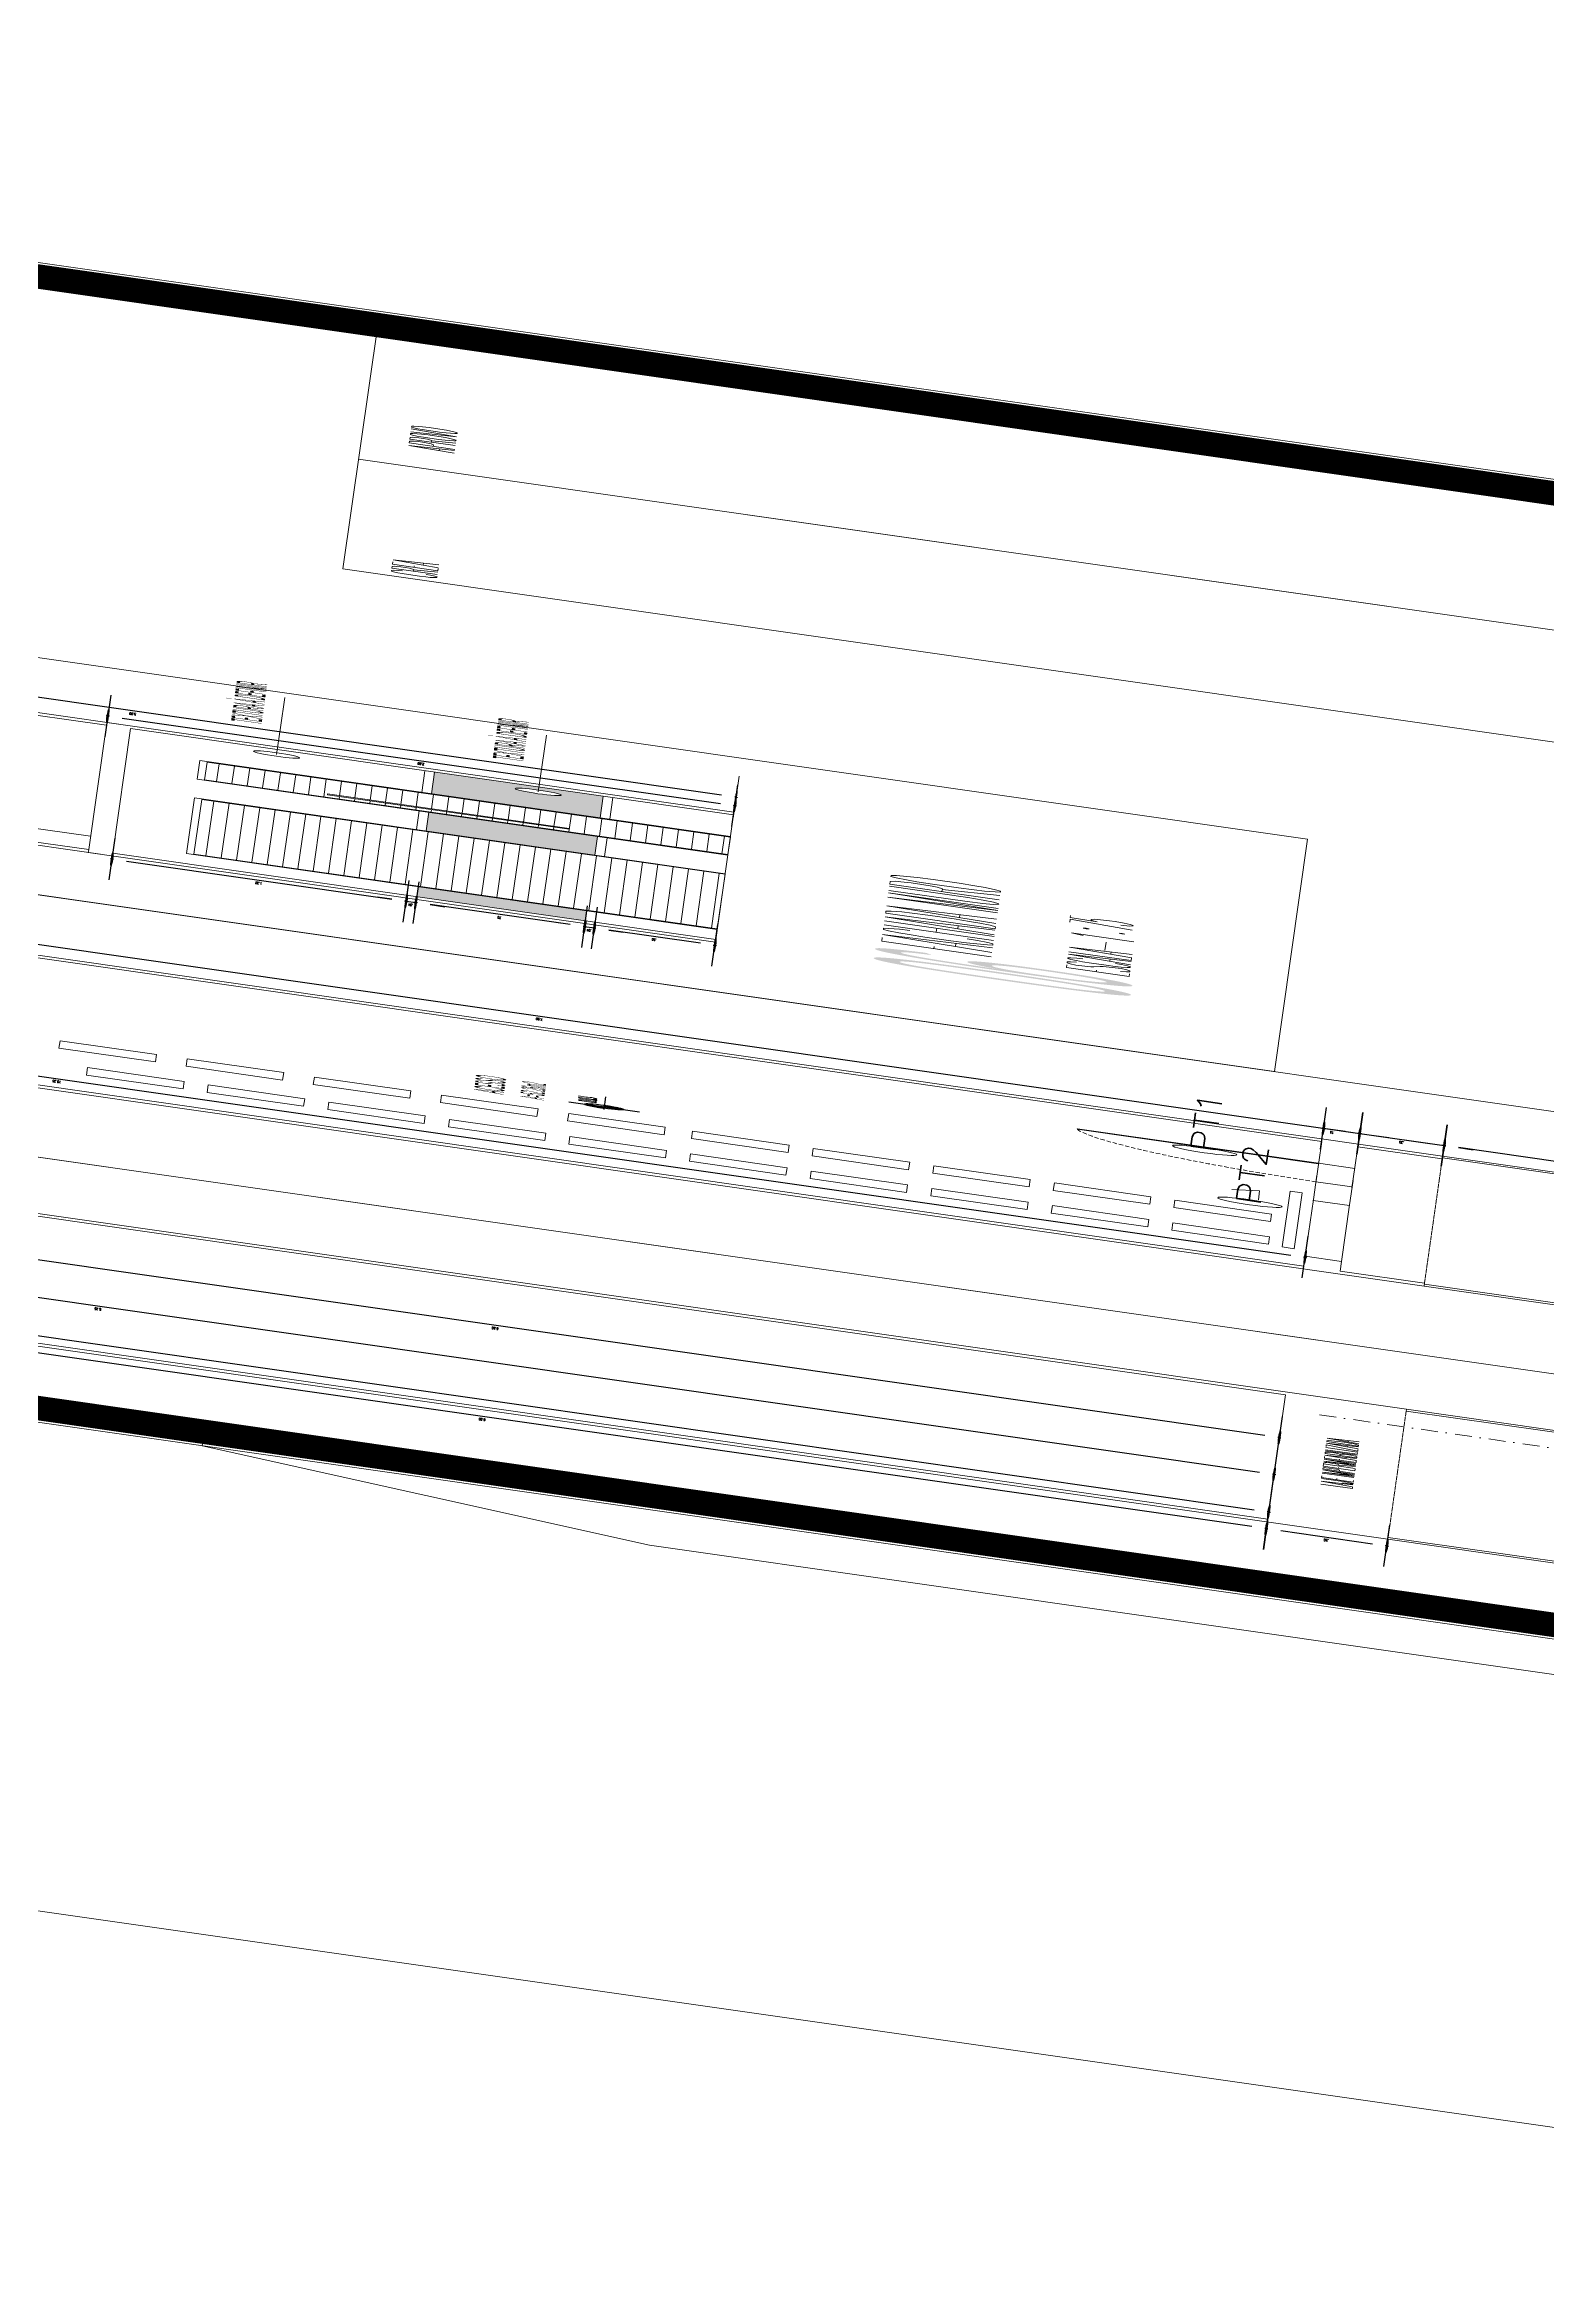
# Model space of a CAD drawing. Header units: millimetres. Extents: x -361192058 to 101130107379, y -14071650034 to 19218552450.
# Drawn here: x -134948 to -134581, y 40030 to 40575 of the extents above; entities that cross this region are included whole.
import ezdxf
from ezdxf.enums import TextEntityAlignment as Align

# ---------------------------------------------------------------- set-up
doc = ezdxf.new("R2010")
doc.units = ezdxf.units.MM
doc.header["$LTSCALE"] = 0.5
doc.linetypes.add('DASHDOT', pattern=[1, 0.5, -0.25, 0, -0.25])
doc.linetypes.add('HIDDEN2', pattern=[0.1875, 0.125, -0.0625])
for name, color, linetype in [('02', 2, 'Continuous'), ('08', 8, 'Continuous'), ('14-04-Texto-04', 3, 'Continuous'), ('ARCO', 7, 'HIDDEN2'), ('CERC02', 3, 'Continuous'), ('COTAS', 7, 'Continuous'), ('DIVERSOS', 4, 'Continuous'), ('ESQUADRIAS', 3, 'Continuous'), ('LINHAS PROJEÇÃO', 1, 'DASHDOT'), ('parede', 2, 'Continuous'), ('PISO', 8, 'Continuous'), ('TEXTO2', 3, 'Continuous'), ('TUBULAÇÃO_ESGOTO', 6, 'Continuous'), ('TXT_0', 7, 'Continuous')]:
    doc.layers.add(name, color=color, linetype=linetype)
for name, color, linetype, lineweight in [('E-lay-9', 9, 'Continuous', 9), ('E-TXT-G', 3, 'Continuous', 30), ('E-TXT-W', 7, 'Continuous', 15), ('E-TXT-Y', 2, 'Continuous', 40)]:
    doc.layers.add(name, color=color, linetype=linetype, lineweight=lineweight)
doc.styles.add('ADITIVOCAD', font='ROMANS.shx')
doc.styles.add('REG140', font='romans.shx', dxfattribs={"width": 0.8, "height": 0.35})
doc.styles.add('REG80', font='romans.shx', dxfattribs={"width": 0.8, "height": 0.1})
doc.styles.add('ROMANS', font='romans', dxfattribs={"height": 0.1})
doc.styles.add('SANSSERIF', font='sas_____.pfb', dxfattribs={"height": 1})
doc.styles.add('SANSSERIF2', font='sanssb__.ttf', dxfattribs={"width": 0.8})
doc.styles.get("Standard").update_dxf_attribs({"font": 'txt.shx', "height": 0.12})
doc.dimstyles.new('ESCALA50', dxfattribs={"dimtxt": 0.1, "dimasz": 0.06, "dimexe": 0.18, "dimexo": 0.06, "dimgap": 0.1, "dimtad": 1, "dimzin": 4, "dimdsep": 46, "dimtxsty": 'Standard', "dimblk1": 'BOLA', "dimblk2": 'BOLA', "dimsah": 1, "dimcen": -0.06, "dimse1": 1, "dimse2": 1, "dimclrd": 7, "dimclrt": 3, "dimadec": 0, "dimazin": 0, "dimtfac": 1, "dimtix": 1, "dimtmove": 0, "dimatfit": 3, "dimldrblk": 'BOLA', "dimfxl": 0, "dimtolj": 1, "dimtzin": 4, "dimarcsym": 0})

# ---------------------------------------------------------------- blocks, each defined once
blk = doc.blocks.new('Adc_nivelpl')
h = blk.add_hatch()
h.set_pattern_fill('_U', color=256, scale=0.005, angle=45, style=0, double=1)
h.set_pattern_definition([(45, (-5.8772514, -3.5161936), (-0.003535534, 0.003535534), []), (135, (-5.8772514, -3.5161936), (-0.003535534, -0.003535534), [])])
h.paths.add_polyline_path([(0.195, -0.087, 0.414214), (0.087, -0.195), (0.195, -0.195)])
h.paths.add_polyline_path([(0.195, -0.195), (0.195, -0.304, 0.414214), (0.304, -0.195)])
for p, q in [((0.195, 0), (0.195, -0.391)), ((0.896, -0.195), (0, -0.195))]:
    blk.add_line(p, q)
blk.add_circle((0.195, -0.195), 0.109)
at = {"flags": 8}
blk.add_attdef('NIVEL', (0.364, -0.15), '', height=0.1, dxfattribs=at)
blk = doc.blocks.new('BOLA')
for p, q in [((-1.44, 0), (1.44, 0)), ((0, -1.44), (0, 1.44))]:
    blk.add_line(p, q)
blk.add_circle((0, 0), 0.452)
blk = doc.blocks.new('*D768')
at = {"layer": 'Defpoints', "color": 0, "transparency": 16777216}
for p in [(3914.988, 2426.838), (3914.988, 2419.338), (3915.7056, 2419.338)]:
    blk.add_point(p, dxfattribs=at)
at = {"layer": 'DIVERSOS', "color": 7, "lineweight": -2, "transparency": 16777216}
blk.add_line((3915.7056, 2426.778), (3915.7056, 2419.398), dxfattribs=at)
at = {"layer": 'DIVERSOS', "color": 7, "lineweight": -2, "transparency": 16777216, "xscale": 0.06, "yscale": 0.06, "zscale": 0.06}
for p, rotation in [((3915.7056, 2426.838), 90), ((3915.7056, 2419.338), 270)]:
    blk.add_blockref('BOLA', p, dxfattribs=dict(at, rotation=rotation))
at = {"layer": 'DIVERSOS', "color": 3, "lineweight": 18, "transparency": 16777216, "insert": (3915.5456, 2423.088), "char_height": 0.12, "attachment_point": 5, "rotation": 90}
blk.add_mtext('\\A1;7.50', dxfattribs=at)
blk = doc.blocks.new('*D790')
at = {"layer": 'Defpoints', "color": 0, "transparency": 16777216}
for p in [(3914.988, 2419.688), (3914.988, 2419.338), (3915.7056, 2419.338)]:
    blk.add_point(p, dxfattribs=at)
at = {"layer": 'DIVERSOS', "color": 7, "lineweight": -2, "transparency": 16777216}
for p, q in [((3915.7056, 2419.748), (3915.7056, 2419.808)), ((3915.7056, 2419.688), (3915.7056, 2419.338)), ((3915.7056, 2419.278), (3915.7056, 2419.218))]:
    blk.add_line(p, q, dxfattribs=at)
at = {"layer": 'DIVERSOS', "color": 7, "lineweight": -2, "transparency": 16777216, "xscale": 0.06, "yscale": 0.06, "zscale": 0.06}
for p, rotation in [((3915.7056, 2419.688), 270), ((3915.7056, 2419.338), 90)]:
    blk.add_blockref('BOLA', p, dxfattribs=dict(at, rotation=rotation))
at = {"layer": 'DIVERSOS', "color": 3, "lineweight": 18, "transparency": 16777216, "insert": (3915.5456, 2419.513), "char_height": 0.12, "attachment_point": 5, "rotation": 90}
blk.add_mtext('\\A1;.35', dxfattribs=at)
blk = doc.blocks.new('*D799')
at = {"layer": 'Defpoints', "color": 0, "transparency": 16777216}
for p in [(3911.888, 2419.338), (3915.7056, 2419.338), (3911.888, 2417.338)]:
    blk.add_point(p, dxfattribs=at)
at = {"layer": 'DIVERSOS', "color": 7, "lineweight": -2, "transparency": 16777216}
blk.add_line((3915.7056, 2417.398), (3915.7056, 2419.278), dxfattribs=at)
at = {"layer": 'DIVERSOS', "color": 7, "lineweight": -2, "transparency": 16777216, "xscale": 0.06, "yscale": 0.06, "zscale": 0.06}
for p, rotation in [((3915.7056, 2419.338), 90), ((3915.7056, 2417.338), 270)]:
    blk.add_blockref('BOLA', p, dxfattribs=dict(at, rotation=rotation))
at = {"layer": 'DIVERSOS', "color": 3, "lineweight": 18, "transparency": 16777216, "insert": (3915.5456, 2418.338), "char_height": 0.12, "attachment_point": 5, "rotation": 90}
blk.add_mtext('\\A1;2.00', dxfattribs=at)
blk = doc.blocks.new('*D771')
at = {"layer": 'Defpoints', "color": 0, "transparency": 16777216}
for p in [(3909.838, 2430.188), (3908.7717, 2419.838), (3909.838, 2419.838)]:
    blk.add_point(p, dxfattribs=at)
at = {"layer": 'DIVERSOS', "color": 7, "lineweight": -2, "transparency": 16777216}
blk.add_line((3908.7717, 2430.128), (3908.7717, 2419.898), dxfattribs=at)
at = {"layer": 'DIVERSOS', "color": 7, "lineweight": -2, "transparency": 16777216, "xscale": 0.06, "yscale": 0.06, "zscale": 0.06}
for p, rotation in [((3908.7717, 2430.188), 90), ((3908.7717, 2419.838), 270)]:
    blk.add_blockref('BOLA', p, dxfattribs=dict(at, rotation=rotation))
at = {"layer": 'DIVERSOS', "color": 3, "lineweight": 18, "transparency": 16777216, "insert": (3908.6117, 2425.013), "char_height": 0.12, "attachment_point": 5, "rotation": 90}
blk.add_mtext('\\A1;10.35', dxfattribs=at)
blk = doc.blocks.new('*D773')
at = {"layer": 'Defpoints', "color": 0, "transparency": 16777216}
for p in [(3927.9649, 2425.0176), (3927.9649, 2422.4176), (3928.2815, 2422.4176)]:
    blk.add_point(p, dxfattribs=at)
at = {"layer": 'DIVERSOS', "color": 7, "lineweight": -2, "transparency": 16777216}
blk.add_line((3928.2815, 2424.9576), (3928.2815, 2422.4776), dxfattribs=at)
at = {"layer": 'DIVERSOS', "color": 7, "lineweight": -2, "transparency": 16777216, "xscale": 0.06, "yscale": 0.06, "zscale": 0.06}
for p, rotation in [((3928.2815, 2425.0176), 90), ((3928.2815, 2422.4176), 270)]:
    blk.add_blockref('BOLA', p, dxfattribs=dict(at, rotation=rotation))
at = {"layer": 'DIVERSOS', "color": 3, "lineweight": 18, "transparency": 16777216, "insert": (3928.1215, 2423.7176), "char_height": 0.12, "attachment_point": 5, "rotation": 90}
blk.add_mtext('\\A1;2.60', dxfattribs=at)
blk = doc.blocks.new('*D774')
at = {"layer": 'Defpoints', "color": 0, "transparency": 16777216}
for p in [(3927.9649, 2427.4176), (3928.7425, 2427.4176), (3927.9649, 2422.4176)]:
    blk.add_point(p, dxfattribs=at)
at = {"layer": 'E-lay-9', "color": 7, "lineweight": -2, "transparency": 16777216}
blk.add_line((3928.7425, 2422.4776), (3928.7425, 2427.3576), dxfattribs=at)
at = {"layer": 'E-lay-9', "color": 7, "lineweight": -2, "transparency": 16777216, "xscale": 0.06, "yscale": 0.06, "zscale": 0.06}
for p, rotation in [((3928.7425, 2427.4176), 90), ((3928.7425, 2422.4176), 270)]:
    blk.add_blockref('BOLA', p, dxfattribs=dict(at, rotation=rotation))
at = {"layer": 'E-lay-9', "color": 3, "lineweight": 18, "transparency": 16777216, "insert": (3928.5825, 2424.9176), "char_height": 0.12, "attachment_point": 5, "rotation": 90}
blk.add_mtext('\\A1;5.00', dxfattribs=at)
blk = doc.blocks.new('*D825')
at = {"layer": 'Defpoints', "color": 0, "transparency": 16777216}
for p in [(3894.6616, 2419.838), (3894.1564, 2419.338), (3894.6616, 2419.338)]:
    blk.add_point(p, dxfattribs=at)
at = {"layer": 'DIVERSOS', "color": 7, "lineweight": -2, "transparency": 16777216}
blk.add_line((3894.1564, 2419.778), (3894.1564, 2419.398), dxfattribs=at)
at = {"layer": 'DIVERSOS', "color": 7, "lineweight": -2, "transparency": 16777216, "xscale": 0.06, "yscale": 0.06, "zscale": 0.06}
for p, rotation in [((3894.1564, 2419.838), 90), ((3894.1564, 2419.338), 270)]:
    blk.add_blockref('BOLA', p, dxfattribs=dict(at, rotation=rotation))
at = {"layer": 'DIVERSOS', "color": 3, "lineweight": 18, "transparency": 16777216, "insert": (3893.9964, 2419.588), "char_height": 0.12, "attachment_point": 5, "rotation": 90}
blk.add_mtext('\\A1;.50', dxfattribs=at)
blk = doc.blocks.new('*D826')
at = {"layer": 'Defpoints', "color": 0, "transparency": 16777216}
for p in [(3894.1564, 2426.338), (3898.0116, 2426.338), (3898.0116, 2419.838)]:
    blk.add_point(p, dxfattribs=at)
at = {"layer": 'DIVERSOS', "color": 7, "lineweight": -2, "transparency": 16777216}
blk.add_line((3894.1564, 2419.898), (3894.1564, 2426.278), dxfattribs=at)
at = {"layer": 'DIVERSOS', "color": 7, "lineweight": -2, "transparency": 16777216, "xscale": 0.06, "yscale": 0.06, "zscale": 0.06}
for p, rotation in [((3894.1564, 2426.338), 90), ((3894.1564, 2419.838), 270)]:
    blk.add_blockref('BOLA', p, dxfattribs=dict(at, rotation=rotation))
at = {"layer": 'DIVERSOS', "color": 3, "lineweight": 18, "transparency": 16777216, "insert": (3893.9964, 2423.088), "char_height": 0.12, "attachment_point": 5, "rotation": 90}
blk.add_mtext('\\A1;6.50', dxfattribs=at)
blk = doc.blocks.new('*D776')
at = {"layer": 'Defpoints', "color": 0, "transparency": 16777216}
for p in [(3899.0601, 2426.338), (3901.3616, 2426.338), (3901.3616, 2419.838)]:
    blk.add_point(p, dxfattribs=at)
at = {"layer": 'DIVERSOS', "color": 7, "lineweight": -2, "transparency": 16777216}
blk.add_line((3899.0601, 2419.898), (3899.0601, 2426.278), dxfattribs=at)
at = {"layer": 'DIVERSOS', "color": 7, "lineweight": -2, "transparency": 16777216, "xscale": 0.06, "yscale": 0.06, "zscale": 0.06}
for p, rotation in [((3899.0601, 2426.338), 90), ((3899.0601, 2419.838), 270)]:
    blk.add_blockref('BOLA', p, dxfattribs=dict(at, rotation=rotation))
at = {"layer": 'DIVERSOS', "color": 3, "lineweight": 18, "transparency": 16777216, "insert": (3898.9001, 2423.088), "char_height": 0.12, "attachment_point": 5, "rotation": 90}
blk.add_mtext('\\A1;6.50', dxfattribs=at)
blk = doc.blocks.new('*D777')
at = {"layer": 'Defpoints', "color": 0, "transparency": 16777216}
for p in [(3897.0824, 2429.588), (3897.0824, 2419.838), (3897.0824, 2419.838)]:
    blk.add_point(p, dxfattribs=at)
at = {"layer": 'DIVERSOS', "color": 7, "lineweight": -2, "transparency": 16777216}
blk.add_line((3897.0824, 2429.528), (3897.0824, 2419.898), dxfattribs=at)
at = {"layer": 'DIVERSOS', "color": 7, "lineweight": -2, "transparency": 16777216, "xscale": 0.06, "yscale": 0.06, "zscale": 0.06}
for p, rotation in [((3897.0824, 2429.588), 90), ((3897.0824, 2419.838), 270)]:
    blk.add_blockref('BOLA', p, dxfattribs=dict(at, rotation=rotation))
at = {"layer": 'DIVERSOS', "color": 3, "lineweight": 18, "transparency": 16777216, "insert": (3896.9224, 2424.713), "char_height": 0.12, "attachment_point": 5, "rotation": 90}
blk.add_mtext('\\A1;9.75', dxfattribs=at)
blk = doc.blocks.new('*D829')
at = {"layer": 'Defpoints', "color": 0, "transparency": 16777216}
for p in [(3895.7116, 2435.988), (3894.6616, 2419.838), (3895.0576, 2419.838)]:
    blk.add_point(p, dxfattribs=at)
at = {"layer": 'DIVERSOS', "color": 7, "lineweight": -2, "transparency": 16777216}
blk.add_line((3895.0576, 2435.928), (3895.0576, 2419.898), dxfattribs=at)
at = {"layer": 'DIVERSOS', "color": 7, "lineweight": -2, "transparency": 16777216, "xscale": 0.06, "yscale": 0.06, "zscale": 0.06}
for p, rotation in [((3895.0576, 2435.988), 90), ((3895.0576, 2419.838), 270)]:
    blk.add_blockref('BOLA', p, dxfattribs=dict(at, rotation=rotation))
at = {"layer": 'DIVERSOS', "color": 3, "lineweight": 18, "transparency": 16777216, "insert": (3894.8976, 2427.913), "char_height": 0.12, "attachment_point": 5, "rotation": 90}
blk.add_mtext('\\A1;16.15', dxfattribs=at)
blk = doc.blocks.new('*D834')
at = {"layer": 'Defpoints', "color": 0, "transparency": 16777216}
for p in [(3920.765, 2422.9176), (3921.0878, 2422.9176), (3921.0878, 2422.4176)]:
    blk.add_point(p, dxfattribs=at)
at = {"layer": 'DIVERSOS', "color": 7, "lineweight": -2, "transparency": 16777216}
blk.add_line((3920.765, 2422.4776), (3920.765, 2422.8576), dxfattribs=at)
at = {"layer": 'DIVERSOS', "color": 7, "lineweight": -2, "transparency": 16777216, "xscale": 0.06, "yscale": 0.06, "zscale": 0.06}
for p, rotation in [((3920.765, 2422.9176), 90), ((3920.765, 2422.4176), 270)]:
    blk.add_blockref('BOLA', p, dxfattribs=dict(at, rotation=rotation))
at = {"layer": 'DIVERSOS', "color": 3, "lineweight": 18, "transparency": 16777216, "insert": (3920.605, 2422.6676), "char_height": 0.12, "attachment_point": 5, "rotation": 90}
blk.add_mtext('\\A1;.50', dxfattribs=at)
blk = doc.blocks.new('*D835')
at = {"layer": 'Defpoints', "color": 0, "transparency": 16777216}
for p in [(3920.765, 2422.9576), (3921.0878, 2422.9576), (3921.0878, 2422.9176)]:
    blk.add_point(p, dxfattribs=at)
at = {"layer": 'DIVERSOS', "color": 7, "lineweight": -2, "transparency": 16777216}
for p, q in [((3920.765, 2423.0176), (3920.765, 2423.0776)), ((3920.765, 2422.9176), (3920.765, 2422.9576)), ((3920.765, 2422.8576), (3920.765, 2422.7976))]:
    blk.add_line(p, q, dxfattribs=at)
at = {"layer": 'DIVERSOS', "color": 7, "lineweight": -2, "transparency": 16777216, "xscale": 0.06, "yscale": 0.06, "zscale": 0.06}
for p, rotation in [((3920.765, 2422.9576), 270), ((3920.765, 2422.9176), 90)]:
    blk.add_blockref('BOLA', p, dxfattribs=dict(at, rotation=rotation))
at = {"layer": 'DIVERSOS', "color": 3, "lineweight": 18, "transparency": 16777216, "insert": (3920.605, 2422.9376), "char_height": 0.12, "attachment_point": 5, "rotation": 90}
blk.add_mtext('\\A1;.04', dxfattribs=at)
blk = doc.blocks.new('*D836')
at = {"layer": 'Defpoints', "color": 0, "transparency": 16777216}
for p in [(3920.765, 2423.6576), (3921.0878, 2423.6576), (3921.0878, 2422.9576)]:
    blk.add_point(p, dxfattribs=at)
at = {"layer": 'DIVERSOS', "color": 7, "lineweight": -2, "transparency": 16777216}
blk.add_line((3920.765, 2423.0176), (3920.765, 2423.5976), dxfattribs=at)
at = {"layer": 'DIVERSOS', "color": 7, "lineweight": -2, "transparency": 16777216, "xscale": 0.06, "yscale": 0.06, "zscale": 0.06}
for p, rotation in [((3920.765, 2423.6576), 90), ((3920.765, 2422.9576), 270)]:
    blk.add_blockref('BOLA', p, dxfattribs=dict(at, rotation=rotation))
at = {"layer": 'DIVERSOS', "color": 3, "lineweight": 18, "transparency": 16777216, "insert": (3920.605, 2423.3076), "char_height": 0.12, "attachment_point": 5, "rotation": 90}
blk.add_mtext('\\A1;.70', dxfattribs=at)
blk = doc.blocks.new('*D837')
at = {"layer": 'Defpoints', "color": 0, "transparency": 16777216}
for p in [(3921.0878, 2423.6976), (3920.765, 2423.6576), (3921.0878, 2423.6576)]:
    blk.add_point(p, dxfattribs=at)
at = {"layer": 'DIVERSOS', "color": 7, "lineweight": -2, "transparency": 16777216}
for p, q in [((3920.765, 2423.7576), (3920.765, 2423.8176)), ((3920.765, 2423.6976), (3920.765, 2423.6576)), ((3920.765, 2423.5976), (3920.765, 2423.5376))]:
    blk.add_line(p, q, dxfattribs=at)
at = {"layer": 'DIVERSOS', "color": 7, "lineweight": -2, "transparency": 16777216, "xscale": 0.06, "yscale": 0.06, "zscale": 0.06}
for p, rotation in [((3920.765, 2423.6976), 270), ((3920.765, 2423.6576), 90)]:
    blk.add_blockref('BOLA', p, dxfattribs=dict(at, rotation=rotation))
at = {"layer": 'DIVERSOS', "color": 3, "lineweight": 18, "transparency": 16777216, "insert": (3920.605, 2423.6776), "char_height": 0.12, "attachment_point": 5, "rotation": 90}
blk.add_mtext('\\A1;.04', dxfattribs=at)
blk = doc.blocks.new('*D838')
at = {"layer": 'Defpoints', "color": 0, "transparency": 16777216}
for p in [(3921.0878, 2424.9176), (3920.765, 2423.6976), (3921.0878, 2423.6976)]:
    blk.add_point(p, dxfattribs=at)
at = {"layer": 'DIVERSOS', "color": 7, "lineweight": -2, "transparency": 16777216}
blk.add_line((3920.765, 2424.8576), (3920.765, 2423.7576), dxfattribs=at)
at = {"layer": 'DIVERSOS', "color": 7, "lineweight": -2, "transparency": 16777216, "xscale": 0.06, "yscale": 0.06, "zscale": 0.06}
for p, rotation in [((3920.765, 2424.9176), 90), ((3920.765, 2423.6976), 270)]:
    blk.add_blockref('BOLA', p, dxfattribs=dict(at, rotation=rotation))
at = {"layer": 'DIVERSOS', "color": 3, "lineweight": 18, "transparency": 16777216, "insert": (3920.605, 2424.3076), "char_height": 0.12, "attachment_point": 5, "rotation": 90}
blk.add_mtext('\\A1;1.22', dxfattribs=at)
blk = doc.blocks.new('IND_DES')
at = {"layer": 'E-TXT-W'}
blk.add_line((0.0269, -0.2428), (0.1984, -0.2428), dxfattribs=at)
at = {"layer": 'E-TXT-G', "style": 'REG80', "width": 0.8}
for s, p in [('ESCALA', (-0.4463, -0.2864)), ('1', (0.2426, -0.2864)), (':', (0.3988, -0.2706))]:
    blk.add_text(s, height=0.1, dxfattribs=at).set_placement(p)
blk.add_attdef('ESCALA', (0.4897, -0.2812), '', height=0.1, dxfattribs=at)
at = {"layer": 'E-TXT-W', "style": 'SANSSERIF2', "width": 0.6}
blk.add_attdef('00', text='', height=0.4, dxfattribs=at).set_placement((-0.7083, -0.2881), align=Align.CENTER)
at = {"layer": 'E-TXT-Y', "style": 'REG140', "width": 0.8}
for tag, p in [('PROJETO', (-0.4563, 0.1829)), ('DESENHO', (-0.4582, -0.0658))]:
    blk.add_attdef(tag, p, '', height=0.175, dxfattribs=at)
blk = doc.blocks.new('APROVADO QUADRA 21.2 MBVII')
at = {"layer": 'COTAS', "lineweight": 18}
h = blk.add_hatch(dxfattribs=at)
h.set_pattern_fill('AR-SAND', color=256, scale=0.0025, style=0)
h.set_pattern_definition([(37.5, (2467.37341, 1112.17045), (-0.004000078, 0.1223533093), [0, -0.09652, 0, -0.10795, 0, -0.1031875]), (7.5, (2467.37341, 1112.17045), (0.112380821, 0.179206275), [0, -0.05207, 0, -0.086995, 0, -0.0333375]), (327.5, (2467.29531, 1112.17045), (0.1977480926, 0.000359296), [0, -0.03175, 0, -0.1143, 0, -0.149225]), (317.5, (2467.29531, 1112.17045), (0.190889113, 0.055732331), [0, -0.015875, 0, -0.07493, 0, -0.085725])])
h.paths.add_polyline_path([(3921.6216, 2423.6576), (3921.0878, 2423.6576), (3921.0878, 2422.9576), (3921.6216, 2422.9576)])
h.paths.add_polyline_path([(3925.6243, 2423.6576), (3924.6216, 2423.6576), (3924.6216, 2422.9576), (3925.6243, 2422.9576)])
h.paths.add_polyline_path([(3926.6243, 2423.6576), (3926.6243, 2422.9576), (3927.7878, 2422.9576), (3927.7878, 2423.2246), (3927.622, 2423.2246, -1), (3927.4309, 2423.2246, -1), (3927.622, 2423.2246), (3927.7878, 2423.2246), (3927.7878, 2423.6576)])
at = {"lineweight": 18}
blk.add_lwpolyline([(3864.7239, 2517.8679), (4064.6387, 2517.8679), (4064.6387, 2359.9753), (3864.7239, 2359.9753)], close=True, dxfattribs=at)
at = {"layer": '02', "lineweight": 18}
for p, q in [((3950.945, 2431.1459), (3950.945, 2403.5851)), ((3937.82, 2424.1479), (3937.82, 2403.5851))]:
    blk.add_line(p, q, dxfattribs=at)
at = {"layer": '02', "color": 8, "lineweight": 18}
blk.add_line((3921.8065, 2427.4176), (3921.8065, 2425.0176), dxfattribs=at)
at = {"layer": '02', "color": 0, "lineweight": 18}
blk.add_line((3950.945, 2424.1479), (3950.945, 2403.5851), dxfattribs=at)
at = {"layer": '02', "lineweight": 18}
for points in [[(3890.495, 2402.8351), (3951.695, 2402.8351), (3951.695, 2447.3851), (3890.495, 2447.3851)], [(3891.245, 2446.6351), (3904.4806, 2446.6351), (3904.4806, 2412.8464), (3891.245, 2412.8464)], [(3918.3192, 2446.6633), (3904.4806, 2446.6633), (3904.4806, 2412.8464), (3918.3192, 2412.8464)], [(3930.8392, 2429.0101), (3918.3255, 2429.0101), (3918.3255, 2420.0708), (3930.8392, 2420.0708)]]:
    blk.add_lwpolyline(points, close=True, dxfattribs=at)
at = {"layer": '02', "lineweight": 18, "const_width": 0.1}
blk.add_lwpolyline([(3891.245, 2403.5851), (3950.945, 2403.5851), (3950.945, 2446.6351), (3891.245, 2446.6351)], close=True, dxfattribs=at)
at = {"layer": '02', "lineweight": 18}
blk.add_lwpolyline([(3890.495, 2402.8351), (3888.62, 2402.8351), (3888.62, 2422.3351), (3890.495, 2424.2101), (3891.245, 2424.2101)], dxfattribs=at)
at = {"layer": '08', "lineweight": 18}
for p, q in [((3908.8217, 2419.838), (3911.8717, 2419.838)), ((3911.8717, 2419.688), (3908.8217, 2419.688))]:
    blk.add_line(p, q, dxfattribs=at)
at = {"layer": '08', "color": 4, "linetype": 'HIDDEN2', "lineweight": 18, "ltscale": 0.2}
blk.add_line((3894.6616, 2419.338), (3901.3616, 2419.338), dxfattribs=at)
at = {"layer": '08', "linetype": 'HIDDEN2', "lineweight": 18, "ltscale": 0.2}
blk.add_line((3908.288, 2419.338), (3914.988, 2419.338), dxfattribs=at)
at = {"layer": '08', "lineweight": 18}
for points in [[(3910.7898, 2424.623), (3910.7898, 2425.023), (3910.3898, 2425.023), (3910.3898, 2424.623)], [(3909.1782, 2424.4952), (3909.1782, 2424.8952), (3909.5782, 2424.8952), (3909.5782, 2424.4952)], [(3910.7966, 2424.0957), (3910.7966, 2424.4957), (3910.3966, 2424.4957), (3910.3966, 2424.0957)], [(3909.1782, 2423.9952), (3909.1782, 2424.3952), (3909.5782, 2424.3952), (3909.5782, 2423.9952)], [(3910.7966, 2423.5684), (3910.7966, 2423.9684), (3910.3966, 2423.9684), (3910.3966, 2423.5684)], [(3909.1782, 2423.4952), (3909.1782, 2423.8952), (3909.5782, 2423.8952), (3909.5782, 2423.4952)], [(3910.7966, 2423.0411), (3910.7966, 2423.4411), (3910.3966, 2423.4411), (3910.3966, 2423.0411)], [(3909.1782, 2422.9952), (3909.1782, 2423.3952), (3909.5782, 2423.3952), (3909.5782, 2422.9952)], [(3909.1782, 2422.4952), (3909.1782, 2422.8952), (3909.5782, 2422.8952), (3909.5782, 2422.4952)], [(3910.7898, 2422.5138), (3910.7898, 2422.9138), (3910.3898, 2422.9138), (3910.3898, 2422.5138)], [(3909.1782, 2421.9952), (3909.1782, 2422.3952), (3909.5782, 2422.3952), (3909.5782, 2421.9952)], [(3910.7898, 2422.0001), (3910.7898, 2422.4001), (3910.3898, 2422.4001), (3910.3898, 2422.0001)], [(3909.1782, 2421.4952), (3909.1782, 2421.8952), (3909.5782, 2421.8952), (3909.5782, 2421.4952)], [(3910.7898, 2421.5001), (3910.7898, 2421.9001), (3910.3898, 2421.9001), (3910.3898, 2421.5001)], [(3910.7898, 2421.0001), (3910.7898, 2421.4001), (3910.3898, 2421.4001), (3910.3898, 2421.0001)], [(3909.1782, 2420.9952), (3909.1782, 2421.3952), (3909.5782, 2421.3952), (3909.5782, 2420.9952)], [(3909.1782, 2420.4952), (3909.1782, 2420.8952), (3909.5782, 2420.8952), (3909.5782, 2420.4952)], [(3910.7898, 2420.5001), (3910.7898, 2420.9001), (3910.3898, 2420.9001), (3910.3898, 2420.5001)], [(3909.1782, 2419.9952), (3909.1782, 2420.3952), (3909.5782, 2420.3952), (3909.5782, 2419.9952)], [(3910.7898, 2420.0001), (3910.7898, 2420.4001), (3910.3898, 2420.4001), (3910.3898, 2420.0001)]]:
    blk.add_lwpolyline(points, close=True, dxfattribs=at)
at = {"layer": '14-04-Texto-04', "lineweight": 18}
for p, q in [((3943.7213, 2424.1479), (3943.7213, 2411.6007)), ((3943.7213, 2411.6007), (3943.7213, 2422.5354))]:
    blk.add_line(p, q, dxfattribs=at)
at = {"layer": 'ARCO', "lineweight": 18}
blk.add_arc((3913.941, 2419.7254), 1.1222, 97.50182, 174.2431, dxfattribs=at)
at = {"layer": 'CERC02', "lineweight": 18}
blk.add_line((3937.82, 2424.1479), (3950.945, 2424.1479), dxfattribs=at)
at = {"layer": 'DIVERSOS', "lineweight": 18}
for p, q in [((3894.5116, 2419.338), (3894.5116, 2441.938)), ((3894.6616, 2419.838), (3894.6616, 2441.938)), ((3901.3616, 2426.938), (3901.3616, 2419.838)), ((3901.5116, 2426.938), (3901.5116, 2419.338)), ((3921.6516, 2424.5375), (3924.5916, 2424.5375)), ((3925.6543, 2424.5375), (3926.5943, 2424.5375)), ((3921.6516, 2424.474), (3924.5916, 2424.474)), ((3925.6543, 2424.474), (3926.5943, 2424.474)), ((3921.6516, 2424.4105), (3924.5916, 2424.4105)), ((3921.6516, 2424.347), (3924.5916, 2424.347)), ((3925.6543, 2424.4105), (3926.5943, 2424.4105)), ((3925.6543, 2424.347), (3926.5943, 2424.347)), ((3921.6516, 2424.2835), (3924.5916, 2424.2835)), ((3925.6543, 2424.2835), (3926.5943, 2424.2835)), ((3927.5264, 2424.3094), (3928.9849, 2424.3094)), ((3928.9849, 2424.3094), (3930.5861, 2424.3094)), ((3921.6516, 2424.22), (3924.5916, 2424.22)), ((3921.6516, 2424.1565), (3924.5916, 2424.1565)), ((3925.6543, 2424.22), (3926.5943, 2424.22)), ((3925.6543, 2424.1565), (3926.5943, 2424.1565)), ((3921.6516, 2424.093), (3924.5916, 2424.093)), ((3925.6543, 2424.093), (3926.5943, 2424.093)), ((3925.7863, 2424.0797), (3925.7863, 2423.077)), ((3925.8263, 2424.0797), (3925.7863, 2424.0797)), ((3925.8263, 2423.077), (3925.8263, 2424.0797)), ((3921.6516, 2424.0295), (3924.5916, 2424.0295)), ((3925.6543, 2424.0295), (3925.7863, 2424.0295)), ((3925.8263, 2424.0295), (3926.5943, 2424.0295)), ((3921.6516, 2423.966), (3924.5916, 2423.966)), ((3921.6516, 2423.9025), (3924.5916, 2423.9025)), ((3925.6543, 2423.966), (3925.7863, 2423.966)), ((3925.6543, 2423.9025), (3925.7863, 2423.9025)), ((3925.8263, 2423.966), (3926.5943, 2423.966)), ((3925.8263, 2423.9025), (3926.5943, 2423.9025)), ((3921.6516, 2423.839), (3924.5916, 2423.839)), ((3925.6543, 2423.839), (3925.7863, 2423.839)), ((3925.8263, 2423.839), (3926.5943, 2423.839)), ((3921.6516, 2423.7755), (3924.5916, 2423.7755)), ((3921.6516, 2423.712), (3924.5916, 2423.712)), ((3925.6543, 2423.7755), (3925.7863, 2423.7755)), ((3925.6543, 2423.712), (3925.7863, 2423.712)), ((3925.8263, 2423.7755), (3926.5943, 2423.7755)), ((3925.8263, 2423.712), (3926.5943, 2423.712)), ((3921.6516, 2423.6485), (3924.5916, 2423.6485)), ((3925.6543, 2423.6485), (3925.7863, 2423.6485)), ((3925.8263, 2423.6485), (3926.5943, 2423.6485)), ((3921.6516, 2423.585), (3924.5916, 2423.585)), ((3921.6516, 2423.5215), (3924.5916, 2423.5215)), ((3925.6543, 2423.585), (3925.7863, 2423.585)), ((3925.6543, 2423.5215), (3925.7863, 2423.5215)), ((3925.8263, 2423.585), (3926.5943, 2423.585)), ((3925.8263, 2423.5215), (3926.5943, 2423.5215)), ((3921.6516, 2423.458), (3924.5916, 2423.458)), ((3925.6543, 2423.458), (3925.7863, 2423.458)), ((3925.8263, 2423.458), (3926.5943, 2423.458)), ((3921.6516, 2423.3945), (3924.5916, 2423.3945)), ((3921.6516, 2423.331), (3924.5916, 2423.331)), ((3925.6543, 2423.3945), (3925.7863, 2423.3945)), ((3925.6543, 2423.331), (3925.7863, 2423.331)), ((3925.8263, 2423.3945), (3926.5943, 2423.3945)), ((3925.8263, 2423.331), (3926.5943, 2423.331)), ((3921.6516, 2423.2675), (3924.5916, 2423.2675)), ((3925.6543, 2423.2675), (3925.7863, 2423.2675)), ((3925.8263, 2423.2675), (3926.5943, 2423.2675)), ((3921.6516, 2423.204), (3924.5916, 2423.204)), ((3925.6543, 2423.204), (3925.7863, 2423.204)), ((3925.8263, 2423.204), (3926.5943, 2423.204)), ((3927.5264, 2423.2246), (3928.9849, 2423.2246)), ((3928.9849, 2423.2246), (3930.5861, 2423.2246)), ((3921.6516, 2423.1405), (3924.5916, 2423.1405)), ((3921.6516, 2423.077), (3924.5916, 2423.077)), ((3925.6543, 2423.1405), (3925.7863, 2423.1405)), ((3925.6543, 2423.077), (3926.5943, 2423.077)), ((3925.8263, 2423.1405), (3926.5943, 2423.1405)), ((3921.6516, 2423.0135), (3924.5916, 2423.0135)), ((3925.6543, 2423.0135), (3926.5943, 2423.0135)), ((3921.6516, 2422.95), (3924.5916, 2422.95)), ((3921.6516, 2422.8865), (3924.5916, 2422.8865)), ((3925.6543, 2422.95), (3926.5943, 2422.95)), ((3925.6543, 2422.8865), (3926.5943, 2422.8865)), ((3921.6516, 2422.823), (3924.5916, 2422.823)), ((3925.6543, 2422.823), (3926.5943, 2422.823)), ((3921.6516, 2422.7595), (3924.5916, 2422.7595)), ((3921.6516, 2422.696), (3924.5916, 2422.696)), ((3925.6543, 2422.7595), (3926.5943, 2422.7595)), ((3925.6543, 2422.696), (3926.5943, 2422.696)), ((3921.6516, 2422.6325), (3924.5916, 2422.6325)), ((3925.6543, 2422.6325), (3926.5943, 2422.6325)), ((3921.6516, 2422.569), (3924.5916, 2422.569)), ((3921.6516, 2422.5055), (3924.5916, 2422.5055)), ((3925.6543, 2422.569), (3926.5943, 2422.569)), ((3925.6543, 2422.5055), (3926.5943, 2422.5055)), ((3921.6516, 2422.442), (3924.5916, 2422.442)), ((3921.6516, 2422.4176), (3924.5916, 2422.4176)), ((3925.6543, 2422.442), (3926.5943, 2422.442)), ((3925.6543, 2422.4176), (3926.5943, 2422.4176)), ((3901.3616, 2419.838), (3894.6616, 2419.838)), ((3894.5116, 2419.338), (3894.6616, 2419.338)), ((3901.3616, 2419.338), (3901.5116, 2419.338))]:
    blk.add_line(p, q, dxfattribs=at)
at = {"layer": 'DIVERSOS', "color": 7, "lineweight": 18}
for p, q in [((3915.7056, 2419.898), (3915.7056, 2419.958)), ((3915.7056, 2419.838), (3915.7056, 2419.688)), ((3915.7056, 2419.628), (3915.7056, 2419.568))]:
    blk.add_line(p, q, dxfattribs=at)
at = {"layer": 'DIVERSOS', "lineweight": 18}
for centre in [(3927.5264, 2424.3094), (3927.5264, 2423.2246)]:
    blk.add_circle(centre, 0.0956, dxfattribs=at)
at = {"layer": 'E-lay-9', "lineweight": 18}
for p, q in [((3920.9378, 2424.9676), (3920.9378, 2427.4176)), ((3921.0878, 2425.0176), (3921.0878, 2427.4176)), ((3927.7878, 2425.0176), (3927.7878, 2427.4176)), ((3927.9378, 2427.4176), (3927.9378, 2424.9676))]:
    blk.add_line(p, q, dxfattribs=at)
at = {"layer": 'ESQUADRIAS', "lineweight": 18}
for p, q in [((3911.9318, 2420.0615), (3911.7865, 2420.1747)), ((3911.4482, 2420.0615), (3911.9318, 2420.0615)), ((3909.1326, 2419.9377), (3912.1326, 2419.9377)), ((3909.1326, 2419.8877), (3909.1326, 2419.9377)), ((3912.1326, 2419.9377), (3912.1326, 2419.8877)), ((3912.1326, 2419.8877), (3909.1326, 2419.8877))]:
    blk.add_line(p, q, dxfattribs=at)
for points in [[(3913.7945, 2419.838), (3913.7945, 2420.838), (3913.8245, 2420.838), (3913.8245, 2419.838), (3913.7945, 2419.838)], [(3908.7717, 2419.838), (3908.8217, 2419.838), (3908.8217, 2419.688), (3908.7717, 2419.688)], [(3911.8717, 2419.838), (3911.8217, 2419.838), (3911.8217, 2419.688), (3911.8717, 2419.688)], [(3912.7745, 2419.838), (3912.8245, 2419.838), (3912.8245, 2419.688), (3912.7745, 2419.688)], [(3913.8745, 2419.838), (3913.8245, 2419.838), (3913.8245, 2419.688), (3913.8745, 2419.688)]]:
    blk.add_lwpolyline(points, dxfattribs=at)
at = {"layer": 'LINHAS PROJEÇÃO', "lineweight": 18}
blk.add_line((3900.5616, 2419.688), (3900.5616, 2416.4207), dxfattribs=at)
at = {"layer": 'parede', "lineweight": 18}
for p, q in [((3908.138, 2419.338), (3908.138, 2444.338)), ((3915.138, 2444.338), (3915.138, 2419.338)), ((3908.288, 2419.838), (3908.288, 2437.288)), ((3914.988, 2426.838), (3914.988, 2419.838)), ((3921.0878, 2425.0176), (3920.9378, 2425.0176)), ((3920.9378, 2422.4176), (3920.9378, 2425.0176)), ((3921.0878, 2425.0176), (3927.7878, 2425.0176)), ((3927.9378, 2425.0176), (3927.7878, 2425.0176)), ((3927.9378, 2422.4176), (3927.9378, 2425.0176)), ((3921.0878, 2422.4176), (3921.0878, 2424.9176)), ((3921.0878, 2424.9176), (3927.7878, 2424.9176)), ((3927.7878, 2422.4176), (3927.7878, 2424.9176)), ((3920.9378, 2422.4176), (3927.9378, 2422.4176)), ((3908.8217, 2419.838), (3908.288, 2419.838)), ((3913.1745, 2419.838), (3911.8717, 2419.838)), ((3914.988, 2419.838), (3913.8745, 2419.838)), ((3908.288, 2419.338), (3908.288, 2419.688)), ((3908.8217, 2419.688), (3908.288, 2419.688)), ((3913.1745, 2419.688), (3911.8717, 2419.688)), ((3914.988, 2419.688), (3913.8745, 2419.688)), ((3914.988, 2419.688), (3914.988, 2419.338)), ((3908.138, 2419.338), (3908.288, 2419.338)), ((3914.988, 2419.338), (3915.138, 2419.338))]:
    blk.add_line(p, q, dxfattribs=at)
at = {"layer": 'PISO', "lineweight": 18}
for p, q in [((3912.7607, 2419.838), (3913.8745, 2419.838)), ((3912.7745, 2419.688), (3913.8745, 2419.688)), ((3894.5116, 2419.338), (3894.5116, 2416.838)), ((3894.6116, 2419.338), (3894.6116, 2416.938)), ((3901.4116, 2419.338), (3901.4116, 2416.938)), ((3901.5116, 2419.338), (3901.5116, 2416.838)), ((3908.138, 2419.338), (3908.138, 2416.838)), ((3908.238, 2419.338), (3908.238, 2416.938)), ((3915.038, 2419.338), (3915.038, 2416.938)), ((3915.138, 2419.338), (3915.138, 2416.838))]:
    blk.add_line(p, q, dxfattribs=at)
for centre in [(3913.647, 2420.3084), (3911.2452, 2420.0946)]:
    blk.add_circle(centre, 0.1333, dxfattribs=at)
at = {"layer": 'TUBULAÇÃO_ESGOTO', "lineweight": 18}
for p, q in [((3924.6216, 2424.6176), (3921.6216, 2424.6176)), ((3921.6216, 2424.6176), (3921.6216, 2422.4176)), ((3924.6216, 2422.4176), (3924.6216, 2424.6176)), ((3926.6243, 2424.6176), (3925.6243, 2424.6176)), ((3925.6243, 2424.6176), (3925.6243, 2422.4176)), ((3926.6243, 2422.4176), (3926.6243, 2424.6176)), ((3924.5916, 2424.5876), (3921.6516, 2424.5876)), ((3921.6516, 2424.5876), (3921.6516, 2422.4176)), ((3924.5916, 2422.4176), (3924.5916, 2424.5876)), ((3926.5943, 2424.5876), (3925.6543, 2424.5876)), ((3925.6543, 2424.5876), (3925.6543, 2422.4176)), ((3926.5943, 2422.4176), (3926.5943, 2424.5876)), ((3921.6216, 2423.6976), (3921.0878, 2423.6976)), ((3925.6243, 2423.6976), (3924.6216, 2423.6976)), ((3927.7878, 2423.6976), (3926.6243, 2423.6976)), ((3921.0878, 2423.6576), (3921.6216, 2423.6576)), ((3924.6216, 2423.6576), (3925.6243, 2423.6576)), ((3926.6243, 2423.6576), (3927.7878, 2423.6576)), ((3921.0878, 2422.9576), (3921.6216, 2422.9576)), ((3921.0878, 2422.9176), (3921.6216, 2422.9176)), ((3924.6216, 2422.9576), (3925.6243, 2422.9576)), ((3924.6216, 2422.9176), (3925.6243, 2422.9176)), ((3926.6243, 2422.9576), (3927.7878, 2422.9576)), ((3926.6243, 2422.9176), (3927.7878, 2422.9176))]:
    blk.add_line(p, q, dxfattribs=at)
at = {"lineweight": 18}
ref = blk.add_blockref('IND_DES', (3923.3667, 2421.4592), dxfattribs=dict(at, xscale=2.591993519999988, yscale=2.591993519999988, zscale=2.591993519999988))
ref.add_attrib('00', '06', dxfattribs={"layer": 'E-TXT-W', "height": 1.0368, "style": 'SANSSERIF', "width": 0.6}).set_placement((3921.5308, 2420.7125), align=Align.CENTER)
ref.add_attrib('DESENHO', 'FACHADA MURO', (3922.1791, 2421.2886), dxfattribs={"layer": 'E-TXT-Y', "height": 0.453599, "style": 'REG140', "width": 0.8})
ref.add_attrib('ESCALA', '75', (3924.6361, 2420.7303), dxfattribs={"layer": 'E-TXT-G', "height": 0.2592, "style": 'REG80', "width": 0.8})
at = {"layer": 'DIVERSOS', "color": 7, "lineweight": 18, "xscale": 0.06, "yscale": 0.06, "zscale": 0.06}
for p, rotation in [((3915.7056, 2419.838), 269.9999999999999), ((3915.7056, 2419.688), 90)]:
    blk.add_blockref('BOLA', p, dxfattribs=dict(at, rotation=rotation))
at = {"layer": 'TXT_0', "lineweight": 18}
ref = blk.add_blockref('Adc_nivelpl', (3911.2666, 2422.9201), dxfattribs=dict(at, xscale=0.75, yscale=0.75, zscale=0.75))
ref.add_attrib('NIVEL', '0.03', (3911.5398, 2422.8075), dxfattribs={"height": 0.075, "style": 'ADITIVOCAD', "flags": 8})
at = {"color": 0, "lineweight": 13, "flags": 8}
for p in [(4700.7247, 2280.1125), (4699.5738, 2277.8964), (4702.3546, 2276.195), (4703.6722, 2274.085), (4699.8445, 2272.2194), (4703.0488, 2270.137), (4703.0877, 2267.9803), (4700.6523, 2261.5216), (4700.7007, 2257.1593)]:
    blk.add_attdef('NIVEL', p, '', height=0.075, dxfattribs=at)
for rotation, width, p in [(90, 0.8, (4700.8205, 2275.7521)), (270, 0.6, (4703.8437, 2274.9021)), (90, 0.8, (4701.5575, 2268.5021)), (180, 0.6, (4651.1817, 2236.1931))]:
    blk.add_attdef('$PORTA', text='', height=0.09, rotation=rotation, dxfattribs=dict(at, width=width)).set_placement(p, align=Align.MIDDLE)
for p in [(4654.176, 2240.463), (4648.499, 2240.1923), (4637.8012, 2239.3845), (4633.4388, 2239.3361), (4656.3921, 2239.3121), (4652.4746, 2237.6822), (4646.4166, 2236.988), (4644.2598, 2236.9491), (4650.3646, 2236.3646)]:
    blk.add_attdef('NIVEL', p, '', height=0.075, rotation=270, dxfattribs=at)
at = {"color": 0, "lineweight": 13, "width": 0.8, "flags": 8}
for p in [(4652.0317, 2239.2163), (4644.7817, 2238.4793)]:
    blk.add_attdef('$PORTA', text='', height=0.09, dxfattribs=at).set_placement(p, align=Align.MIDDLE)
at = {"layer": 'DIVERSOS', "lineweight": 18, "style": 'SANSSERIF'}
for p in [(3928.9811, 2424.3881), (3928.9811, 2423.3032)]:
    blk.add_text('TEXTURA À DEFINIR', height=0.126, dxfattribs=at).set_placement(p)
at = {"layer": 'DIVERSOS', "lineweight": 18, "char_height": 0.10106, "width": 0.373078, "attachment_point": 1}
for s, insert in [('{\\C3;PT1}', (3913.5361, 2420.3671)), ('{\\C3;PT2}', (3911.1154, 2420.1508))]:
    blk.add_mtext(s, dxfattribs=dict(at, insert=insert))
at = {"layer": 'DIVERSOS', "color": 3, "lineweight": 18, "insert": (3915.5456, 2419.7996), "char_height": 0.12, "attachment_point": 5, "rotation": 90}
blk.add_mtext('\\A1;.15', dxfattribs=at)
at = {"layer": 'TEXTO2', "lineweight": 18, "style": 'ROMANS'}
for s, p in [('CREA', (3937.9806, 2423.9493)), ('APROVO', (3944.7465, 2423.9512))]:
    blk.add_text(s, height=0.1885, dxfattribs=at).set_placement(p, align=Align.TOP_LEFT)
at = {"layer": 'TEXTO2', "lineweight": 18, "style": 'SANSSERIF'}
blk.add_text('ACESSO', height=0.12312, dxfattribs=at).set_placement((3911.2825, 2423.1886))
at = {"layer": 'TEXTO2', "lineweight": 18, "ltscale": 0.4, "style": 'ADITIVOCAD'}
blk.add_text('LAJE IMPERMEABILIZADA', height=0.13122, dxfattribs=at).set_placement((3896.889, 2419.5118))
at = {"layer": 'TXT_0', "lineweight": 18, "style": 'SANSSERIF'}
blk.add_text('A=52.26m2', height=0.0985, dxfattribs=at).set_placement((3911.2899, 2423.0225))
at = {"layer": 'DIVERSOS', "lineweight": 18}
for base, p1, p2, picture, middle in [((3895.0576, 2419.838), (3895.7116, 2435.988), (3894.6616, 2419.838), '*D829', (3894.8976, 2427.913)), ((3908.7717, 2419.838), (3909.838, 2430.188), (3909.838, 2419.838), '*D771', (3908.6117, 2425.013)), ((3897.0824, 2419.838), (3897.0824, 2429.588), (3897.0824, 2419.838), '*D777', (3896.9224, 2424.713)), ((3915.7056, 2419.338), (3914.988, 2426.838), (3914.988, 2419.338), '*D768', (3915.5456, 2423.088)), ((3894.1564, 2426.338), (3898.0116, 2419.838), (3898.0116, 2426.338), '*D826', (3893.9964, 2423.088)), ((3899.0601, 2426.338), (3901.3616, 2419.838), (3901.3616, 2426.338), '*D776', (3898.9001, 2423.088)), ((3928.2815, 2422.4176), (3927.9649, 2425.0176), (3927.9649, 2422.4176), '*D773', (3928.1215, 2423.7176)), ((3920.765, 2423.6976), (3921.0878, 2424.9176), (3921.0878, 2423.6976), '*D838', (3920.605, 2424.3076)), ((3920.765, 2423.6576), (3921.0878, 2423.6976), (3921.0878, 2423.6576), '*D837', (3920.605, 2423.6776)), ((3920.765, 2423.6576), (3921.0878, 2422.9576), (3921.0878, 2423.6576), '*D836', (3920.605, 2423.3076)), ((3920.765, 2422.9576), (3921.0878, 2422.9176), (3921.0878, 2422.9576), '*D835', (3920.605, 2422.9376)), ((3920.765, 2422.9176), (3921.0878, 2422.4176), (3921.0878, 2422.9176), '*D834', (3920.605, 2422.6676)), ((3894.1564, 2419.338), (3894.6616, 2419.838), (3894.6616, 2419.338), '*D825', (3893.9964, 2419.588)), ((3915.7056, 2419.338), (3914.988, 2419.688), (3914.988, 2419.338), '*D790', (3915.5456, 2419.513)), ((3915.7056, 2419.338), (3911.888, 2417.338), (3911.888, 2419.338), '*D799', (3915.5456, 2418.338))]:
    dim = blk.add_linear_dim(base=base, p1=p1, p2=p2, angle=90, dimstyle='ESCALA50', dxfattribs=at)
    dim.commit()
    dim.dimension.update_dxf_attribs({"geometry": picture, "text_midpoint": middle})
at = {"layer": 'E-lay-9', "lineweight": 18}
dim = blk.add_linear_dim(base=(3928.7425, 2427.4176), p1=(3927.9649, 2422.4176), p2=(3927.9649, 2427.4176), angle=90, dimstyle='ESCALA50', dxfattribs=at)
dim.commit()
dim.dimension.update_dxf_attribs({"geometry": '*D774', "text_midpoint": (3928.5825, 2424.9176)})

msp = doc.modelspace()

# ---------------------------------------------------------------- block references
at = {"layer": '02', "color": 0, "lineweight": 30, "xscale": -4.574818403918471, "yscale": -59.40450511825884, "zscale": 4.574818403918471, "rotation": 261.8606972171988}
msp.add_blockref('APROVADO QUADRA 21.2 MBVII', (5129.041, 2225.201), dxfattribs=at)

doc.saveas('drawing.dxf')
